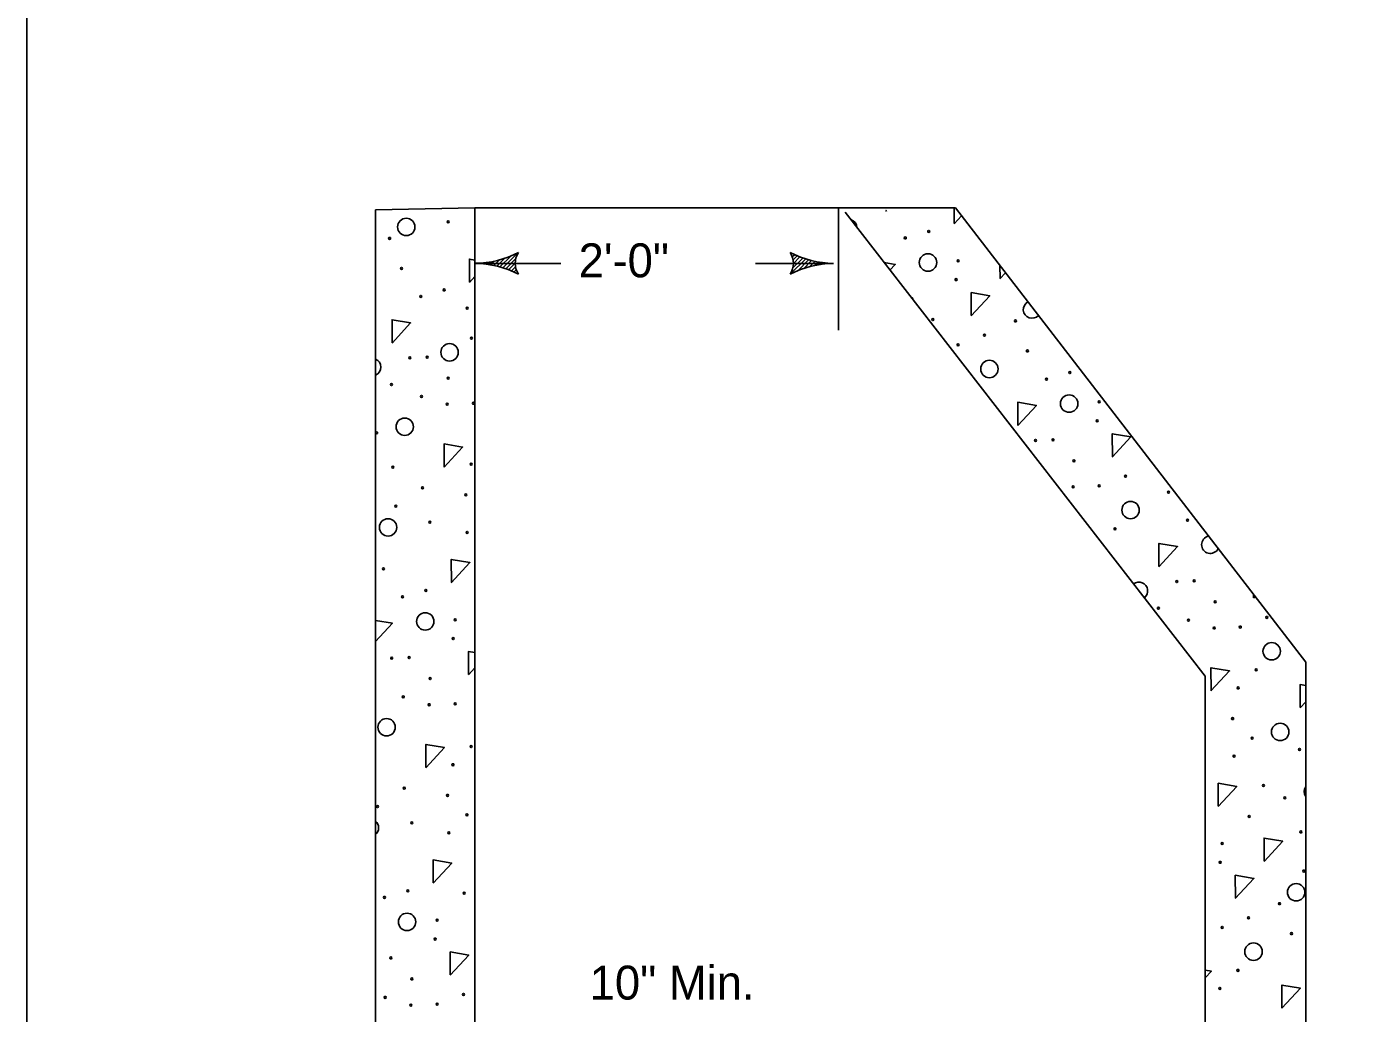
# Model space of a CAD drawing. Extents: x -1863 to -1632, y 1312 to 1612.
# Drawn here: x -1863.3 to -1782.6, y 1448.8 to 1508.2 of the extents above; entities that cross this region are included whole.
import ezdxf

# ---------------------------------------------------------------- set-up
doc = ezdxf.new("R2010")
doc.units = 0
doc.layers.add('1', color=7, linetype='Continuous')

msp = doc.modelspace()

# ---------------------------------------------------------------- linework, layer by layer
at = {"layer": '1'}
for p, q in [((-1842.296, 1497.124), (-1836.308, 1497.254)), ((-1842.296, 1497.124), (-1842.296, 1396.003)), ((-1836.308, 1497.254), (-1836.308, 1401.289)), ((-1836.308, 1497.254), (-1807.387, 1497.254)), ((-1814.433, 1497.254), (-1814.433, 1489.887)), ((-1814.027, 1496.985), (-1792.349, 1469.053)), ((-1807.387, 1497.254), (-1786.303, 1469.892)), ((-1834.151, 1494.351), (-1834.804, 1493.695)), ((-1833.723, 1494.547), (-1834.627, 1493.643)), ((-1817.276, 1494.457), (-1817.227, 1494.506)), ((-1817.208, 1494.294), (-1817.069, 1494.43)), ((-1817.156, 1494.114), (-1816.911, 1494.359)), ((-1817.135, 1493.902), (-1816.745, 1494.294)), ((-1836.308, 1493.91), (-1831.147, 1493.91)), ((-1835.967, 1493.921), (-1835.992, 1493.899)), ((-1835.711, 1493.945), (-1835.774, 1493.883)), ((-1835.444, 1493.983), (-1835.57, 1493.858)), ((-1835.158, 1494.035), (-1835.371, 1493.825)), ((-1834.856, 1494.109), (-1835.175, 1493.787)), ((-1834.524, 1494.209), (-1834.987, 1493.744)), ((-1833.859, 1494.18), (-1834.453, 1493.586)), ((-1833.895, 1493.915), (-1834.284, 1493.523)), ((-1833.873, 1493.703), (-1834.118, 1493.458)), ((-1833.821, 1493.523), (-1833.96, 1493.387)), ((-1814.722, 1493.907), (-1819.417, 1493.907)), ((-1817.306, 1493.27), (-1816.402, 1494.174)), ((-1817.17, 1493.638), (-1816.576, 1494.231)), ((-1816.879, 1493.466), (-1816.225, 1494.122)), ((-1816.506, 1493.608), (-1816.043, 1494.073)), ((-1816.173, 1493.708), (-1815.855, 1494.03)), ((-1815.871, 1493.782), (-1815.659, 1493.992)), ((-1815.585, 1493.834), (-1815.46, 1493.959)), ((-1815.318, 1493.872), (-1815.255, 1493.934)), ((-1815.062, 1493.896), (-1815.038, 1493.918)), ((-1833.753, 1493.36), (-1833.802, 1493.311)), ((-1786.303, 1469.892), (-1786.303, 1401.376)), ((-1792.349, 1469.053), (-1792.349, 1401.436))]:
    msp.add_line(p, q, dxfattribs=at)
msp.add_lwpolyline([(-1863.286, 1312.445), (-1631.794, 1312.445), (-1631.794, 1612.022), (-1863.286, 1612.022)], close=True, dxfattribs=at)
for points in [[(-1807.02, 1496.778), (-1807.469, 1496.29)], [(-1807.464, 1496.307), (-1807.466, 1497.252)], [(-1836.634, 1492.782), (-1836.64, 1494.169), (-1836.308, 1494.111)], [(-1811.68, 1493.962), (-1811.012, 1493.847), (-1811.328, 1493.507)], [(-1804.702, 1493), (-1804.705, 1493.774)], [(-1836.308, 1493.126), (-1836.64, 1492.766)], [(-1804.375, 1493.346), (-1804.708, 1492.987)], [(-1806.437, 1490.764), (-1806.44, 1492.151), (-1805.32, 1491.96), (-1806.44, 1490.748)], [(-1841.297, 1489.13), (-1841.302, 1490.516), (-1840.183, 1490.326), (-1841.302, 1489.114)], [(-1803.629, 1484.157), (-1803.635, 1485.544), (-1802.515, 1485.353), (-1803.635, 1484.141)], [(-1838.168, 1481.649), (-1838.17, 1483.035), (-1837.051, 1482.845), (-1838.17, 1481.635)], [(-1797.94, 1482.267), (-1797.943, 1483.653), (-1796.823, 1483.463), (-1797.943, 1482.251)], [(-1795.135, 1475.66), (-1795.137, 1477.046), (-1794.018, 1476.856), (-1795.137, 1475.644)], [(-1837.729, 1474.696), (-1837.735, 1476.082), (-1836.615, 1475.892), (-1837.735, 1474.68)], [(-1789.356, 1473.855), (-1789.448, 1473.754)], [(-1789.443, 1473.77), (-1789.443, 1473.969)], [(-1842.296, 1472.414), (-1841.278, 1472.24), (-1842.296, 1471.134)], [(-1836.7, 1469.154), (-1836.705, 1470.54), (-1836.308, 1470.472)], [(-1836.308, 1469.568), (-1836.705, 1469.138)], [(-1792.003, 1468.179), (-1792.006, 1469.568), (-1790.886, 1469.377), (-1792.006, 1468.165)], [(-1786.638, 1467.163), (-1786.64, 1468.549), (-1786.303, 1468.492)], [(-1786.303, 1467.512), (-1786.64, 1467.147)], [(-1839.26, 1463.563), (-1839.265, 1464.949), (-1838.146, 1464.758), (-1839.265, 1463.546)], [(-1791.564, 1461.226), (-1791.57, 1462.612), (-1790.45, 1462.422), (-1791.57, 1461.21)], [(-1788.803, 1457.922), (-1788.808, 1459.309), (-1787.689, 1459.118), (-1788.808, 1457.906)], [(-1838.824, 1456.61), (-1838.827, 1457.996), (-1837.707, 1457.805), (-1838.827, 1456.593)], [(-1790.538, 1455.684), (-1790.54, 1457.07), (-1789.421, 1456.879), (-1790.54, 1455.667)], [(-1837.795, 1451.068), (-1837.8, 1452.454), (-1836.681, 1452.263), (-1837.8, 1451.051)], [(-1792.349, 1451.351), (-1791.981, 1451.288), (-1792.349, 1450.891)], [(-1787.73, 1449.077), (-1787.735, 1450.463), (-1786.616, 1450.272), (-1787.735, 1449.06)]]:
    msp.add_lwpolyline(points, dxfattribs=at)
for centre, radius in [((-1840.445, 1496.101), 0.524), ((-1837.924, 1496.407), 0.0599), ((-1841.445, 1495.414), 0.0599), ((-1810.404, 1495.438), 0.0599), ((-1808.998, 1495.831), 0.0599), ((-1809.038, 1493.961), 0.524), ((-1840.725, 1493.607), 0.0599), ((-1807.23, 1494.063), 0.0599), ((-1807.351, 1492.929), 0.0599), ((-1839.575, 1491.915), 0.0599), ((-1838.169, 1492.307), 0.0599), ((-1836.772, 1491.212), 0.0599), ((-1808.747, 1490.523), 0.0599), ((-1803.777, 1490.441), 0.0599), ((-1836.523, 1489.405), 0.0599), ((-1805.641, 1489.589), 0.0599), ((-1837.839, 1488.553), 0.524), ((-1807.232, 1489.008), 0.0599), ((-1803.057, 1488.634), 0.0599), ((-1840.23, 1488.225), 0.0599), ((-1839.182, 1488.263), 0.0599), ((-1805.343, 1487.55), 0.524), ((-1837.919, 1487), 0.0599), ((-1800.501, 1487.334), 0.0599), ((-1841.337, 1486.613), 0.0599), ((-1801.907, 1486.942), 0.0599), ((-1839.529, 1485.895), 0.0599), ((-1837.975, 1485.427), 0.0599), ((-1836.403, 1485.484), 0.0599), ((-1800.542, 1485.465), 0.524), ((-1798.733, 1485.567), 0.0599), ((-1840.536, 1484.071), 0.524), ((-1798.855, 1484.432), 0.0599), ((-1842.227, 1483.701), 0.0599), ((-1802.562, 1483.252), 0.0599), ((-1801.514, 1483.29), 0.0599), ((-1841.254, 1481.643), 0.0599), ((-1836.538, 1481.814), 0.0599), ((-1800.251, 1482.027), 0.0599), ((-1798.735, 1480.511), 0.0599), ((-1797.145, 1481.093), 0.0599), ((-1839.467, 1480.399), 0.0599), ((-1836.865, 1479.969), 0.0599), ((-1800.307, 1480.454), 0.0599), ((-1794.56, 1480.138), 0.0599), ((-1841.077, 1479.293), 0.0599), ((-1796.846, 1479.054), 0.524), ((-1841.539, 1478.014), 0.524), ((-1839.018, 1478.321), 0.0599), ((-1793.411, 1478.445), 0.0599), ((-1836.782, 1477.714), 0.0599), ((-1797.782, 1477.929), 0.0599), ((-1841.818, 1475.521), 0.0599), ((-1839.263, 1474.221), 0.0599), ((-1794.065, 1474.755), 0.0599), ((-1793.018, 1474.794), 0.0599), ((-1840.669, 1473.828), 0.0599), ((-1791.754, 1473.531), 0.0599), ((-1839.303, 1472.351), 0.524), ((-1837.495, 1472.453), 0.0599), ((-1795.173, 1473.144), 0.0599), ((-1788.648, 1472.597), 0.0599), ((-1793.364, 1472.425), 0.0599), ((-1791.81, 1471.957), 0.0599), ((-1790.239, 1472.015), 0.0599), ((-1837.616, 1471.319), 0.0599), ((-1788.35, 1470.557), 0.524), ((-1841.323, 1470.138), 0.0599), ((-1840.276, 1470.177), 0.0599), ((-1789.286, 1469.433), 0.0599), ((-1839.013, 1468.913), 0.0599), ((-1840.622, 1467.808), 0.0599), ((-1790.374, 1468.345), 0.0599), ((-1839.068, 1467.34), 0.0599), ((-1837.497, 1467.398), 0.0599), ((-1841.63, 1465.984), 0.524), ((-1790.701, 1466.5), 0.0599), ((-1787.839, 1465.699), 0.524), ((-1789.532, 1465.331), 0.0599), ((-1836.544, 1464.815), 0.0599), ((-1786.676, 1464.647), 0.0599), ((-1837.632, 1463.727), 0.0599), ((-1790.618, 1464.245), 0.0599), ((-1840.561, 1462.312), 0.0599), ((-1788.849, 1462.475), 0.0599), ((-1842.171, 1461.206), 0.0599), ((-1837.959, 1461.882), 0.0599), ((-1787.566, 1461.735), 0.0599), ((-1836.79, 1460.713), 0.0599), ((-1789.702, 1460.613), 0.0599), ((-1840.112, 1460.234), 0.0599), ((-1837.876, 1459.627), 0.0599), ((-1786.593, 1459.677), 0.0599), ((-1791.331, 1458.983), 0.0599), ((-1791.452, 1457.849), 0.0599), ((-1786.416, 1457.327), 0.0599), ((-1786.878, 1456.049), 0.524), ((-1841.762, 1455.741), 0.0599), ((-1840.357, 1456.134), 0.0599), ((-1836.96, 1455.995), 0.0599), ((-1840.397, 1454.264), 0.524), ((-1787.878, 1455.361), 0.0599), ((-1838.589, 1454.366), 0.0599), ((-1791.333, 1453.928), 0.0599), ((-1789.742, 1454.51), 0.0599), ((-1838.71, 1453.232), 0.0599), ((-1787.158, 1453.555), 0.0599), ((-1789.444, 1452.471), 0.524), ((-1841.37, 1452.09), 0.0599), ((-1840.106, 1450.827), 0.0599), ((-1790.38, 1451.346), 0.0599), ((-1837, 1449.893), 0.0599), ((-1791.468, 1450.258), 0.0599), ((-1841.716, 1449.721), 0.0599), ((-1840.162, 1449.253), 0.0599), ((-1838.591, 1449.311), 0.0599)]:
    msp.add_circle(centre, radius, dxfattribs=at)
for centre, radius, start, end in [((-1811.553, 1497.131), 0.0599, 230.78371, 313.86694), ((-1813.839, 1496.047), 0.524, 2.62564, 73.00665), ((-1836.363, 1499.695), 5.784, 270.55838, 297.49965), ((-1832.71, 1493.91), 1.179, 146.33091, 213.65463), ((-1814.662, 1499.692), 5.784, 242.48589, 269.42716), ((-1818.316, 1493.908), 1.179, 326.33091, 33.65463), ((-1836.364, 1488.126), 5.784, 62.48588, 89.42716), ((-1814.664, 1488.124), 5.784, 90.55838, 117.49965), ((-1810.011, 1491.787), 0.0599, 322.90996, 112.72233), ((-1802.778, 1491.128), 0.524, 117.80344, 317.43069), ((-1842.5, 1487.664), 0.524, 293.04405, 66.95593), ((-1792.045, 1476.968), 0.524, 101.42448, 333.80965), ((-1796.336, 1474.195), 0.524, 307.68517, 127.94712), ((-1842.348, 1463.556), 0.0599, 332.10366, 27.89633), ((-1785.875, 1462.105), 0.524, 144.41536, 215.58463), ((-1842.633, 1459.928), 0.524, 310.16969, 49.8303)]:
    msp.add_arc(centre, radius, start, end, dxfattribs=at)

# ---------------------------------------------------------------- texts
for s, p in [('2\'-0"', (-1830.069, 1493.071)), ('10" Min.', (-1829.404, 1449.586))]:
    msp.add_text(s, height=2.0426, dxfattribs=at).set_placement(p)

doc.saveas('drawing.dxf')
